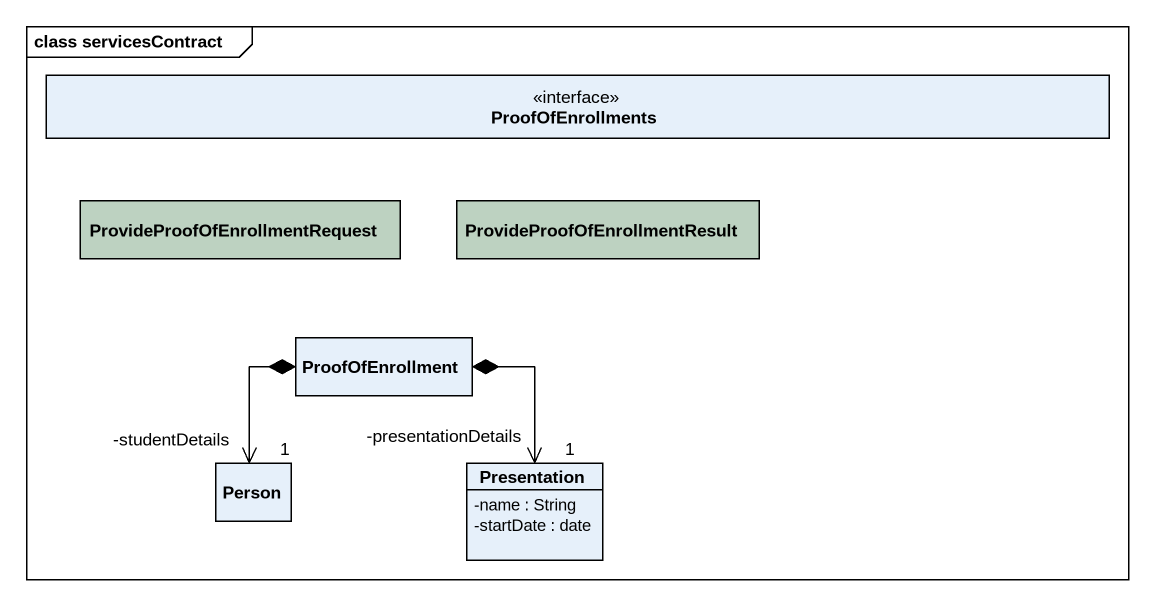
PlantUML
@startuml
mainframe class servicesContract
hide circle
hide empty members
skinparam classAttributeIconSize 0
interface ProofOfEnrollments
class "ProvideProofOfEnrollmentRequest" as ProvideProofOfEnrollmentRequ #BDD2C1
class "ProvideProofOfEnrollmentResult" as ProvideProofOfEnrollmentResu #BDD2C1
class ProofOfEnrollment
class "Person" as Person_
class Presentation {
  -name : String
  -startDate : date
}
ProofOfEnrollment *--> "1\n-studentDetails" Person_
ProofOfEnrollment *--> "1\n-presentationDetails" Presentation
@enduml
